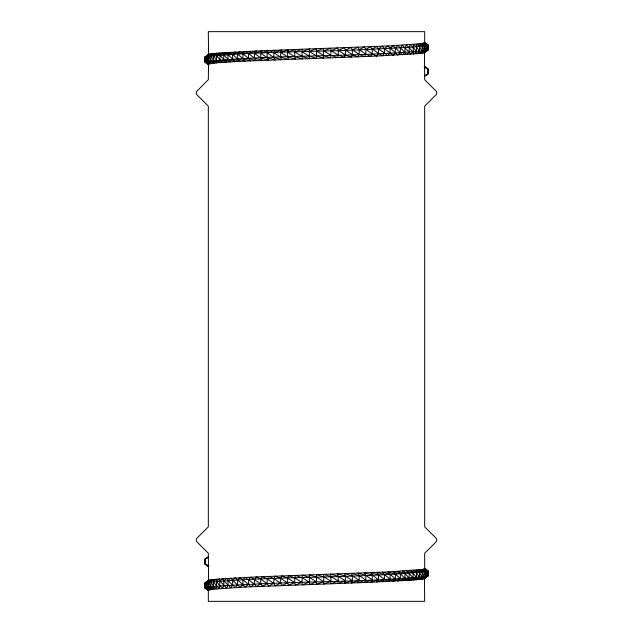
<?xml version="1.0" encoding="UTF-8"?>
<svg xmlns="http://www.w3.org/2000/svg" width="633" height="633" viewBox="0 0 633 633"><rect width="100%" height="100%" fill="white"/><g stroke="black" fill="none" stroke-linecap="round" stroke-linejoin="round"><path stroke-width="0.95" d="M424.553 42.735L427.797 44.864L427.797 50.165L424.434 52.571L428.035 49.92L427.797 45.362L424.434 42.458L428.035 45.109L428.035 49.92L424.434 52.571L418.927 53.576L376.595 56.076L240.01 61.338L216.565 62.841L208.566 64.091L204.965 61.939L204.965 57.128L208.566 54.478L204.965 57.128L204.965 61.939L208.566 64.59L204.965 61.939L204.965 57.128L209.254 54.224L216.565 53.227L256.405 50.972L387.823 45.964L420.985 43.709L424.672 42.704L424.672 31.65L208.328 31.65L208.566 54.976M208.447 566.226L204.965 563.853L204.965 559.042L208.566 556.89L205.203 559.295L205.203 564.106L208.566 566.503L204.965 563.853L204.965 559.042L208.566 556.89M208.447 590.265L205.203 588.136L205.203 582.835L208.566 580.429L204.965 583.08L204.965 587.891L208.566 590.542L205.203 587.638L204.965 583.08L209.254 580.176L216.565 579.179L256.405 576.924L387.823 571.915L422.591 569.407L424.672 568.656L424.672 553.274L436.683 541.255L436.683 538.833L424.672 526.814L424.672 106.178L436.683 94.151L436.683 91.722L424.672 79.718L424.434 52.072L428.035 49.92L428.035 45.109L424.434 42.458M424.553 66.774L428.035 69.147L428.035 73.958L424.434 76.11L427.797 73.705L427.797 68.894L424.434 66.497L428.035 69.147L428.035 73.958L424.434 76.11M208.566 590.542L204.965 587.891L208.566 590.043L205.923 587.384L205.923 582.582C279.612 575.452 354.195 578.981 427.797 571.314L424.434 568.909L428.035 571.061L428.035 575.872L424.434 578.522L428.035 575.872L428.035 571.061L424.434 568.41L428.035 571.061L428.035 575.872L423.746 578.776L413.515 580.026L370.582 582.281L245.177 587.036L212.015 589.291L208.328 590.296L208.328 601.35L424.672 601.35L424.434 578.024M208.328 590.296L204.965 587.891L204.965 583.08L208.566 580.928L208.328 553.274L196.317 541.255L196.317 538.833L208.328 526.814L208.328 106.178L196.317 94.151L196.317 91.722L208.328 79.718L208.566 64.091L205.203 61.686C278.805 54.011 353.396 57.627 427.077 50.418L427.077 45.616L424.434 42.957L428.035 45.109L424.672 42.704M205.203 57.381L206.453 56.321M426.547 576.679L427.797 575.619M426.452 50.632L427.797 49.667M205.203 583.333L206.548 582.368M424.672 52.325L427.797 50.165L427.077 45.616L423.746 43.21L425.89 45.861L427.077 50.418L423.746 52.824L425.89 50.672L425.89 45.861L422.591 43.455L425.89 50.672L422.591 53.077L424.237 50.917L424.237 46.114L420.985 43.709L424.237 50.917L420.985 53.322L422.116 51.17L422.116 46.359L418.927 43.962L419.544 46.613L419.544 51.423L418.927 53.576L422.116 51.17L419.544 46.613L416.435 44.207L416.435 53.821L419.544 51.423L416.53 46.866L413.515 44.46L413.088 47.111L413.515 54.074L416.53 51.669L413.088 47.111L410.176 44.714L409.235 47.364L409.235 52.175L410.176 54.327L413.088 51.922L406.441 44.959L404.985 47.617L404.985 52.42L406.441 54.573L409.235 52.175L402.319 45.212L400.357 47.863L400.357 52.674L402.319 54.826L404.985 52.42L397.825 45.465L395.364 48.116L395.364 52.927L392.982 55.324L384.397 48.614L382.348 46.209L378.463 48.868C320.804 52.333 262.632 50.719 205.203 56.883L205.203 62.184L208.328 64.344M208.328 580.675L205.203 582.835L205.923 587.384L209.254 589.79L207.11 587.139L205.923 582.582L209.254 580.176L207.11 582.328L207.11 587.139L210.409 589.545L207.11 582.328L210.409 579.923L208.763 582.083L208.763 586.886L212.015 589.291L208.763 582.083L212.015 579.678L210.884 581.83L210.884 586.641L214.073 589.038L213.456 586.387L213.456 581.577L214.073 579.424L210.884 581.83L213.456 586.387L216.565 588.793L216.565 579.179L213.456 581.577L216.47 586.134L219.485 588.54L219.912 585.889L219.485 578.926L216.47 581.331L219.912 585.889L222.824 588.286L223.766 585.636L223.766 580.825L222.824 578.673L219.912 581.078L226.559 588.041L228.015 585.383L228.015 580.58L226.559 578.427L223.766 580.825L230.681 587.788L232.643 585.137L232.643 580.326L230.681 578.174L228.015 580.58L235.175 587.535L237.636 584.884L237.636 580.073L240.018 577.676L248.603 584.386L250.652 586.791L254.537 584.132C312.235 581.031 370.36 582.178 427.797 576.117L427.797 570.816L424.672 568.656M427.797 45.362L413.088 47.111L378.463 48.868L376.595 46.462L372.267 49.121L372.267 53.924L370.582 56.329L365.827 54.177L359.18 49.619L357.89 47.214L352.352 49.865L352.352 54.675L351.268 57.081L345.365 54.929L338.259 50.371L337.603 47.966L331.059 50.616L330.616 57.832L323.795 55.68L316.5 51.123L316.5 48.717L309.205 51.368L309.426 58.584L301.941 56.432L294.741 51.874L295.397 49.469L287.635 52.12L287.635 56.93L288.506 59.336L280.648 57.176L273.82 52.626L275.102 50.221L267.173 52.871L267.173 57.682L268.661 60.088L260.733 57.927L254.537 53.37L256.405 50.972L248.603 53.623L248.603 58.434L250.652 60.839L242.961 58.679L237.636 54.122L240.01 51.724L232.643 54.375L232.643 59.185L235.175 61.583L228.015 59.431L223.766 54.873L226.559 52.476L219.912 55.126L219.912 59.937L222.824 62.335L216.47 60.182L213.456 55.625L216.565 53.227L210.884 55.878L210.884 60.689L214.073 63.086L208.763 60.934L207.11 56.377L210.409 53.971L205.923 56.63L205.923 61.433L209.254 63.838L205.203 61.686M205.203 587.638L219.912 585.889L254.537 584.132L256.405 586.538L260.733 583.879L260.733 579.076L262.418 576.671L267.173 578.823L273.82 583.381L275.11 585.786L280.648 583.135L280.648 578.325L281.732 575.919L287.635 578.071L294.741 582.629L295.397 585.034L301.941 582.384L302.384 575.168L309.205 577.32L316.5 581.877L316.5 584.283L323.795 581.632L323.574 574.416L331.059 576.568L338.259 581.126L337.603 583.531L345.365 580.88L345.365 576.07L344.494 573.664L352.352 575.824L359.18 580.374L357.898 582.779L365.827 580.129L365.827 575.318L364.339 572.912L372.267 575.073L378.463 579.63L376.595 582.028L384.397 579.377L384.397 574.566L382.348 572.161L390.039 574.321L395.364 578.879L392.99 581.276L400.357 578.625L400.357 573.815L397.825 571.417L404.985 573.569L409.235 578.127L406.441 580.524L413.088 577.874L413.088 573.063L410.176 570.665L416.53 572.818L419.544 577.375L416.435 579.773L422.116 577.122L422.116 572.311L418.927 569.914L424.237 572.066L425.89 576.623L422.591 579.029L427.077 576.37L427.077 571.567L423.746 569.162L427.797 571.314M424.086 42.838L427.797 44.864M424.086 66.876L427.797 68.894M205.203 62.184L208.589 64.36M424.411 568.64L427.797 570.816M205.203 564.106L208.914 566.124M205.203 588.136L208.914 590.162M424.411 42.688L427.077 44.611M424.411 66.726L427.077 68.649M205.923 564.351L208.589 566.274M205.923 588.389L208.589 590.312M424.434 66.497L428.035 69.147M204.965 563.853L208.566 566.503M205.923 62.438L208.566 64.59M424.434 568.41L427.077 570.562M309.426 48.97L309.205 51.368L316.5 55.926L323.574 58.078L323.574 48.464L316.5 51.123L316.5 58.331L309.205 56.179L301.941 51.621L302.384 49.216L294.741 51.874L294.741 56.677L295.397 59.083L287.635 56.93L280.648 52.373L281.732 49.967L273.82 52.626L273.82 57.429L275.102 59.834L267.173 57.682L260.733 53.125L262.418 50.719L254.537 53.37L254.537 58.181L256.405 60.586L248.603 58.434L242.961 53.876L245.177 51.471L237.636 54.122L237.636 58.932L240.01 61.338L232.643 59.185L228.015 54.628L230.681 52.223L223.766 54.873L223.766 59.684L226.559 62.089L219.912 59.937L216.47 55.38L219.485 52.974L213.456 55.625L213.456 60.436L216.565 62.841L210.884 60.689L208.763 56.131L212.015 53.726L207.11 56.377L207.11 61.187L210.409 63.593L205.923 61.433L205.203 56.883L209.254 54.224L205.923 56.63L207.11 61.187L212.015 63.34L208.763 60.934L208.763 56.131L214.073 53.473L210.884 55.878L213.456 60.436L219.485 62.588L216.47 60.182L216.47 55.38L222.824 52.721L219.912 55.126L223.766 59.684L230.681 61.836L228.015 59.431L228.015 54.628L235.175 51.969L232.643 54.375L237.636 58.932L245.177 61.085L242.961 58.679L242.961 53.876L250.652 51.218L248.603 53.623L254.537 58.181L262.418 60.333L260.733 57.927L260.733 53.125L268.661 50.466L267.173 52.871L273.82 57.429L281.732 59.581L280.648 57.176L280.648 52.373L288.506 49.714L287.635 52.12L294.741 56.677L302.384 58.829L301.941 51.621L309.426 48.97M309.426 574.922L309.426 584.536L316.5 581.877L316.5 574.669L323.795 576.821L331.059 581.379L330.616 583.784L338.259 581.126L338.259 576.323L337.603 573.917L345.365 576.07L352.352 580.627L351.268 583.033L359.18 580.374L359.18 575.571L357.898 573.166L365.827 575.318L372.267 579.875L370.582 582.281L378.463 579.63L378.463 574.819L376.595 572.414L384.397 574.566L390.039 579.124L387.823 581.529L395.364 578.879L395.364 574.068L392.99 571.662L400.357 573.815L404.985 578.372L402.319 580.778L409.235 578.127L409.235 573.316L406.441 570.911L413.088 573.063L416.53 577.62L413.515 580.026L419.544 577.375L419.544 572.564L416.435 570.159L422.116 572.311L424.237 576.869L420.985 579.274L425.89 576.623L425.89 571.813L422.591 569.407L427.077 571.567L427.797 576.117L423.746 578.776L427.077 576.37L425.89 571.813L420.985 569.66L424.237 572.066L424.237 576.869L418.927 579.527L422.116 577.122L419.544 572.564L413.515 570.412L416.53 572.818L416.53 577.62L410.176 580.279L413.088 577.874L409.235 573.316L402.319 571.164L404.985 573.569L404.985 578.372L397.825 581.031L400.357 578.625L395.364 574.068L387.823 571.915L390.039 574.321L390.039 579.124L382.348 581.782L384.397 579.377L378.463 574.819L370.582 572.667L372.267 575.073L372.267 579.875L364.339 582.534L365.827 580.129L359.18 575.571L351.268 573.419L352.352 575.824L352.352 580.627L344.494 583.286L345.365 580.88L338.259 576.323L330.616 574.171L331.059 581.379L323.574 584.03L323.795 581.632L316.5 577.074L309.426 574.922M338.259 55.174L337.603 57.579L331.059 55.427L323.795 50.869L330.616 48.219L331.059 50.616L338.259 55.174L344.494 57.326L345.365 54.929L345.365 50.118L344.494 47.712L338.259 50.371L338.259 55.174M295.397 575.421L294.741 577.826L294.741 582.629L288.506 585.288L287.635 582.882L287.635 578.071L288.506 575.674L294.741 577.826L301.941 582.384L302.384 584.781L309.205 582.131L301.941 577.573L295.397 575.421M359.18 54.422L357.89 56.828L352.352 54.675L345.365 50.118L351.268 47.467L352.352 49.865L359.18 54.422L364.339 56.582L365.827 54.177L365.827 49.366L364.339 46.961L359.18 49.619L359.18 54.422M275.11 576.172L273.82 578.578L273.82 583.381L268.661 586.039L267.173 583.634L260.733 579.076L256.405 576.924L254.537 579.33L254.537 584.132L245.177 577.423L242.961 579.828L242.961 584.631L245.177 587.036L248.603 584.386L248.603 579.575L250.652 577.169L260.733 583.879L262.418 586.285L267.173 583.634L267.173 578.823L268.661 576.418L273.82 578.578L280.648 583.135L281.732 585.533L287.635 582.882L280.648 578.325L275.11 576.172M378.463 53.67L376.595 56.076L372.267 53.924L365.827 49.366L370.582 46.715L372.267 49.121L382.348 55.831L384.397 53.425L384.397 48.614L387.823 45.964L397.825 55.079L400.357 52.674L392.982 45.711L390.039 48.369L390.039 53.172L387.823 55.577L378.463 48.868L378.463 53.67M235.175 577.921L232.643 580.326L240.018 587.289L242.961 584.631L235.175 577.921"/></g></svg>
